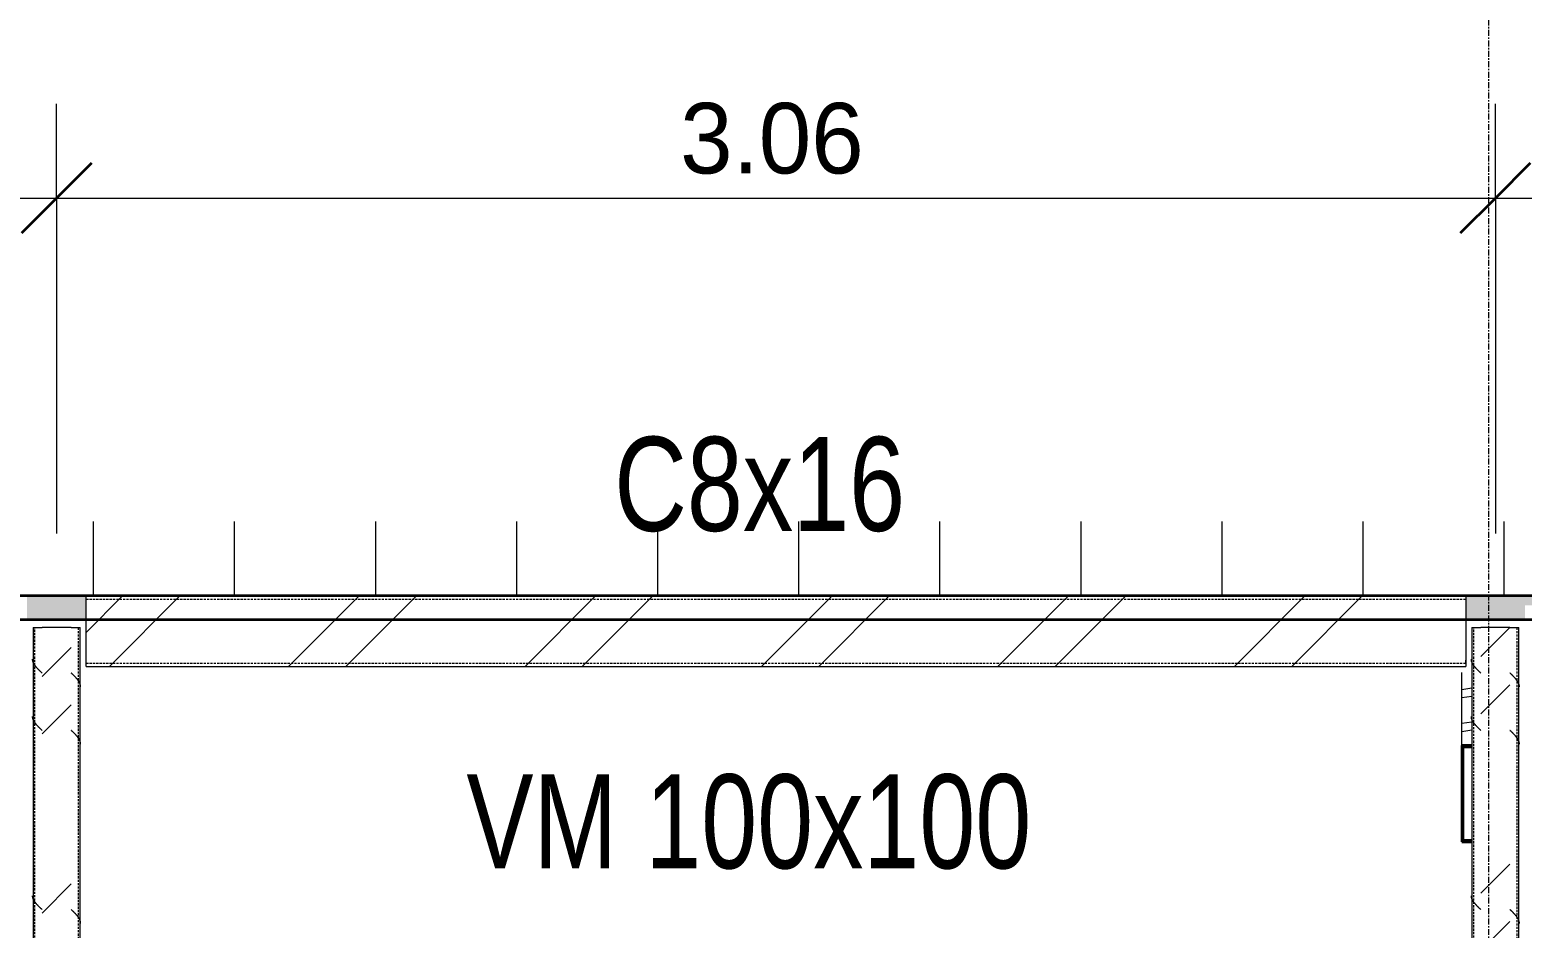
# Model space of a CAD drawing. Header units: centimetres. Extents: x -6111 to 13767, y -285 to 1600.
# Drawn here: x -553.5 to -236.2, y 451.7 to 642.6 of the extents above; entities that cross this region are included whole.
import ezdxf

# ---------------------------------------------------------------- set-up
doc = ezdxf.new("R2010")
doc.units = ezdxf.units.CM
doc.linetypes.add('Grid Line', pattern=[2.2225, 1.27, -0.3175, 0.3175, -0.3175])
doc.linetypes.add('Hidden', pattern=[0.714375, 0.47625, -0.238125])
for name, color, linetype, lineweight in [('A-ANNO-DIMS', 7, 'Continuous', 9), ('A-ANNO-DIMS-100', 7, 'Continuous', 9), ('A-ROOF', 7, 'Continuous', 9), ('A-ROOF-PATT', 7, 'Continuous', 35), ('S-BEAM', 7, 'Continuous', 9), ('S-BEAM-IDEN', 7, 'Continuous', 18), ('S-COLS', 7, 'Continuous', 9), ('S-GRID', 7, 'Continuous', 9)]:
    doc.layers.add(name, color=color, linetype=linetype, lineweight=lineweight)
doc.styles.add('Century Gothic_1', font='GOTHIC.TTF', dxfattribs={"height": 15})
doc.styles.add('Century Gothic_2', font='GOTHIC.TTF', dxfattribs={"width": 0.8, "height": 20})
doc.dimstyles.new('FCA_N_Cotas_E100', dxfattribs={"dimscale": 30.48, "dimtxt": 15.662524, "dimasz": 0.492126, "dimexe": 0.656168, "dimexo": 0.656168, "dimgap": 0.032808, "dimtad": 1, "dimlfac": 0.01, "dimrnd": 0.01, "dimzin": 0, "dimdsep": 46, "dimtxsty": 'Century Gothic_1', "dimblk1": 'OBLIQUE', "dimblk2": 'OBLIQUE', "dimsah": 1, "dimcen": 0.09, "dimdle": 0.656168, "dimadec": 3, "dimazin": 2, "dimtfac": 1, "dimtdec": 4, "dimtix": 1, "dimtmove": 0, "dimatfit": 3, "dimfxl": 1, "dimtvp": 1, "dimtolj": 1, "dimtzin": 0, "dimarcsym": 2})
pattern_1 = [(45, (0, 0), (-25.1447, 25.1447), []), (45, (0, 38.1), (-25.1447, 25.1447), [])]

# ---------------------------------------------------------------- blocks, each defined once
blk = doc.blocks.new('PQ_RVR_ARQ-01_ZZ_ZZ_MO_T_A_rvt-2-Elevación Eje 2')
at = {"layer": 'A-ROOF-PATT', "lineweight": 9, "true_color": 0xf2f2f2}
h = blk.add_hatch(dxfattribs=at)
h.set_pattern_fill('FP_6', style=0, pattern_type=2)
h.set_pattern_definition([(90, (0, 511.18), (-30, 2e-15), [])])
h.paths.add_polyline_path([(-3774.84, 522.33), (-2135.26, 522.33), (-2135.26, 538.11), (-3774.84, 538.11)])
at = {"layer": 'A-ROOF-PATT', "lineweight": 9, "true_color": 0xeaeaea}
blk.add_hatch(color=254, dxfattribs=at).paths.add_polyline_path([(-3458.17, 517.27), (-3458.17, 522.27), (-3164.39, 522.27), (-3164.39, 517.27), (-3151.85, 517.27), (-3151.85, 522.27), (-2859.58, 522.27), (-2859.58, 517.27), (-2847, 517.27), (-2847, 522.27), (-2553.57, 522.27), (-2553.57, 517.27), (-2541.03, 517.27), (-2541.03, 520.27), (-2194.1, 520.27), (-2194.1, 517.27), (-2135.26, 517.27), (-2135.26, 522.33), (-3774.84, 522.33), (-3774.84, 517.27), (-3774.68, 517.27), (-3774.68, 522.27), (-3470.76, 522.27), (-3470.75, 517.27), (-3458.18, 517.27)])
at = {"layer": 'A-ROOF', "color": 254, "lineweight": 35, "true_color": 0xcccccc}
for p, q in [((-2135.26, 522.33), (-3774.84, 522.33)), ((-3774.84, 517.27), (-2135.26, 517.27))]:
    blk.add_line(p, q, dxfattribs=at)
blk = doc.blocks.new('FP_43-Elevación Eje 2')
at = {"layer": 'S-COLS'}
blk.add_line((-2542.3, 46.02), (-2542.3, 515.53), dxfattribs=at)
at = {"layer": 'S-COLS', "color": 9, "true_color": 0xc0c0c0}
for p, q in [((-2544.15, 505.84), (-2544.2, 505.89)), ((-2544.1, 505.8), (-2544.15, 505.84)), ((-2544.05, 505.75), (-2544.1, 505.8)), ((-2544, 505.7), (-2544.05, 505.75)), ((-2543.95, 505.66), (-2544, 505.7)), ((-2543.9, 505.61), (-2543.95, 505.66)), ((-2543.85, 505.56), (-2543.9, 505.61)), ((-2543.81, 505.52), (-2543.85, 505.56)), ((-2543.76, 505.47), (-2543.81, 505.52)), ((-2543.71, 505.42), (-2543.76, 505.47)), ((-2543.66, 505.38), (-2543.71, 505.42)), ((-2543.61, 505.33), (-2543.66, 505.38)), ((-2543.57, 505.28), (-2543.61, 505.33)), ((-2543.52, 505.24), (-2543.57, 505.28)), ((-2543.47, 505.19), (-2543.52, 505.24)), ((-2543.43, 505.14), (-2543.47, 505.19)), ((-2543.38, 505.1), (-2543.43, 505.14)), ((-2543.34, 505.05), (-2543.38, 505.1)), ((-2543.29, 505), (-2543.34, 505.05)), ((-2543.25, 504.96), (-2543.29, 505)), ((-2543.2, 504.91), (-2543.25, 504.96)), ((-2543.16, 504.86), (-2543.2, 504.91)), ((-2543.12, 504.82), (-2543.16, 504.86)), ((-2543.08, 504.77), (-2543.12, 504.82)), ((-2543.04, 504.72), (-2543.08, 504.77)), ((-2543, 504.67), (-2543.04, 504.72)), ((-2542.96, 504.63), (-2543, 504.67)), ((-2542.92, 504.58), (-2542.96, 504.63)), ((-2542.88, 504.53), (-2542.92, 504.58)), ((-2542.84, 504.49), (-2542.88, 504.53)), ((-2542.81, 504.44), (-2542.84, 504.49)), ((-2542.77, 504.39), (-2542.81, 504.44)), ((-2542.74, 504.35), (-2542.77, 504.39)), ((-2542.7, 504.3), (-2542.74, 504.35)), ((-2542.67, 504.25), (-2542.7, 504.3)), ((-2542.64, 504.21), (-2542.67, 504.25)), ((-2542.61, 504.16), (-2542.64, 504.21)), ((-2542.58, 504.11), (-2542.61, 504.16)), ((-2542.55, 504.07), (-2542.58, 504.11)), ((-2542.52, 504.02), (-2542.55, 504.07)), ((-2542.49, 503.97), (-2542.52, 504.02)), ((-2542.47, 503.93), (-2542.49, 503.97)), ((-2542.44, 503.88), (-2542.47, 503.93)), ((-2542.42, 503.83), (-2542.44, 503.88)), ((-2542.39, 503.79), (-2542.42, 503.83)), ((-2542.37, 503.74), (-2542.39, 503.79)), ((-2542.35, 503.69), (-2542.37, 503.74)), ((-2542.33, 503.65), (-2542.35, 503.69)), ((-2542.31, 503.6), (-2542.33, 503.65)), ((-2542.3, 503.55), (-2542.31, 503.6)), ((-2542.28, 503.51), (-2542.3, 503.55)), ((-2542.27, 503.46), (-2542.28, 503.51)), ((-2542.25, 503.41), (-2542.27, 503.46)), ((-2542.24, 503.37), (-2542.25, 503.41)), ((-2542.23, 503.32), (-2542.24, 503.37)), ((-2542.22, 503.27), (-2542.23, 503.32)), ((-2542.21, 503.23), (-2542.22, 503.27)), ((-2542.2, 503.18), (-2542.21, 503.23)), ((-2542.19, 503.13), (-2542.2, 503.18)), ((-2542.19, 503.09), (-2542.19, 503.13)), ((-2542.18, 503.04), (-2542.19, 503.09)), ((-2542.18, 502.99), (-2542.18, 503.04)), ((-2542.18, 502.94), (-2542.18, 502.99)), ((-2544.15, 493.65), (-2544.2, 493.7)), ((-2544.1, 493.61), (-2544.15, 493.65)), ((-2544.05, 493.56), (-2544.1, 493.61)), ((-2544, 493.51), (-2544.05, 493.56)), ((-2543.95, 493.47), (-2544, 493.51)), ((-2543.9, 493.42), (-2543.95, 493.47)), ((-2543.85, 493.37), (-2543.9, 493.42)), ((-2543.81, 493.33), (-2543.85, 493.37)), ((-2543.76, 493.28), (-2543.81, 493.33)), ((-2543.71, 493.23), (-2543.76, 493.28)), ((-2543.66, 493.19), (-2543.71, 493.23)), ((-2543.61, 493.14), (-2543.66, 493.19)), ((-2543.57, 493.09), (-2543.61, 493.14)), ((-2543.52, 493.05), (-2543.57, 493.09)), ((-2543.47, 493), (-2543.52, 493.05)), ((-2543.43, 492.95), (-2543.47, 493)), ((-2543.38, 492.91), (-2543.43, 492.95)), ((-2543.34, 492.86), (-2543.38, 492.91)), ((-2543.29, 492.81), (-2543.34, 492.86)), ((-2543.25, 492.77), (-2543.29, 492.81)), ((-2543.2, 492.72), (-2543.25, 492.77)), ((-2543.16, 492.67), (-2543.2, 492.72)), ((-2543.12, 492.63), (-2543.16, 492.67)), ((-2543.08, 492.58), (-2543.12, 492.63)), ((-2543.04, 492.53), (-2543.08, 492.58)), ((-2543, 492.49), (-2543.04, 492.53)), ((-2542.96, 492.44), (-2543, 492.49)), ((-2542.92, 492.39), (-2542.96, 492.44)), ((-2542.88, 492.35), (-2542.92, 492.39)), ((-2542.84, 492.3), (-2542.88, 492.35)), ((-2542.81, 492.25), (-2542.84, 492.3)), ((-2542.77, 492.2), (-2542.81, 492.25)), ((-2542.74, 492.16), (-2542.77, 492.2)), ((-2542.7, 492.11), (-2542.74, 492.16)), ((-2542.67, 492.06), (-2542.7, 492.11)), ((-2542.64, 492.02), (-2542.67, 492.06)), ((-2542.61, 491.97), (-2542.64, 492.02)), ((-2542.58, 491.92), (-2542.61, 491.97)), ((-2542.55, 491.88), (-2542.58, 491.92)), ((-2542.52, 491.83), (-2542.55, 491.88)), ((-2542.49, 491.78), (-2542.52, 491.83)), ((-2542.47, 491.74), (-2542.49, 491.78)), ((-2542.44, 491.69), (-2542.47, 491.74)), ((-2542.42, 491.64), (-2542.44, 491.69)), ((-2542.39, 491.6), (-2542.42, 491.64)), ((-2542.37, 491.55), (-2542.39, 491.6)), ((-2542.35, 491.5), (-2542.37, 491.55)), ((-2542.33, 491.46), (-2542.35, 491.5)), ((-2542.31, 491.41), (-2542.33, 491.46)), ((-2542.3, 491.36), (-2542.31, 491.41)), ((-2542.28, 491.32), (-2542.3, 491.36)), ((-2542.27, 491.27), (-2542.28, 491.32)), ((-2542.25, 491.22), (-2542.27, 491.27)), ((-2542.24, 491.18), (-2542.25, 491.22)), ((-2542.23, 491.13), (-2542.24, 491.18)), ((-2542.22, 491.08), (-2542.23, 491.13)), ((-2542.21, 491.04), (-2542.22, 491.08)), ((-2542.2, 490.99), (-2542.21, 491.04)), ((-2542.19, 490.94), (-2542.2, 490.99)), ((-2542.19, 490.9), (-2542.19, 490.94)), ((-2542.18, 490.85), (-2542.19, 490.9)), ((-2542.18, 490.8), (-2542.18, 490.85)), ((-2542.18, 490.76), (-2542.18, 490.8)), ((-2544.15, 455.55), (-2544.2, 455.6)), ((-2544.1, 455.51), (-2544.15, 455.55)), ((-2544.05, 455.46), (-2544.1, 455.51)), ((-2544, 455.41), (-2544.05, 455.46)), ((-2543.95, 455.37), (-2544, 455.41)), ((-2543.9, 455.32), (-2543.95, 455.37)), ((-2543.85, 455.27), (-2543.9, 455.32)), ((-2543.81, 455.23), (-2543.85, 455.27)), ((-2543.76, 455.18), (-2543.81, 455.23)), ((-2543.71, 455.13), (-2543.76, 455.18)), ((-2543.66, 455.09), (-2543.71, 455.13)), ((-2543.61, 455.04), (-2543.66, 455.09)), ((-2543.57, 454.99), (-2543.61, 455.04)), ((-2543.52, 454.95), (-2543.57, 454.99)), ((-2543.47, 454.9), (-2543.52, 454.95)), ((-2543.43, 454.85), (-2543.47, 454.9)), ((-2543.38, 454.81), (-2543.43, 454.85)), ((-2543.34, 454.76), (-2543.38, 454.81)), ((-2543.29, 454.71), (-2543.34, 454.76)), ((-2543.25, 454.67), (-2543.29, 454.71)), ((-2543.2, 454.62), (-2543.25, 454.67)), ((-2543.16, 454.57), (-2543.2, 454.62)), ((-2543.12, 454.53), (-2543.16, 454.57)), ((-2543.08, 454.48), (-2543.12, 454.53)), ((-2543.04, 454.43), (-2543.08, 454.48)), ((-2543, 454.39), (-2543.04, 454.43)), ((-2542.96, 454.34), (-2543, 454.39)), ((-2542.92, 454.29), (-2542.96, 454.34)), ((-2542.88, 454.25), (-2542.92, 454.29)), ((-2542.84, 454.2), (-2542.88, 454.25)), ((-2542.81, 454.15), (-2542.84, 454.2)), ((-2542.77, 454.1), (-2542.81, 454.15)), ((-2542.74, 454.06), (-2542.77, 454.1)), ((-2542.7, 454.01), (-2542.74, 454.06)), ((-2542.67, 453.96), (-2542.7, 454.01)), ((-2542.64, 453.92), (-2542.67, 453.96)), ((-2542.61, 453.87), (-2542.64, 453.92)), ((-2542.58, 453.82), (-2542.61, 453.87)), ((-2542.55, 453.78), (-2542.58, 453.82)), ((-2542.52, 453.73), (-2542.55, 453.78)), ((-2542.49, 453.68), (-2542.52, 453.73)), ((-2542.47, 453.64), (-2542.49, 453.68)), ((-2542.44, 453.59), (-2542.47, 453.64)), ((-2542.42, 453.54), (-2542.44, 453.59)), ((-2542.39, 453.5), (-2542.42, 453.54)), ((-2542.37, 453.45), (-2542.39, 453.5)), ((-2542.35, 453.4), (-2542.37, 453.45)), ((-2542.33, 453.36), (-2542.35, 453.4)), ((-2542.31, 453.31), (-2542.33, 453.36)), ((-2542.3, 453.26), (-2542.31, 453.31)), ((-2542.28, 453.22), (-2542.3, 453.26)), ((-2542.27, 453.17), (-2542.28, 453.22)), ((-2542.25, 453.12), (-2542.27, 453.17)), ((-2542.24, 453.08), (-2542.25, 453.12)), ((-2542.23, 453.03), (-2542.24, 453.08)), ((-2542.22, 452.98), (-2542.23, 453.03)), ((-2542.21, 452.94), (-2542.22, 452.98)), ((-2542.2, 452.89), (-2542.21, 452.94)), ((-2542.19, 452.84), (-2542.2, 452.89)), ((-2542.19, 452.8), (-2542.19, 452.84)), ((-2542.18, 452.75), (-2542.19, 452.8)), ((-2542.18, 452.7), (-2542.18, 452.75)), ((-2542.18, 452.66), (-2542.18, 452.7))]:
    blk.add_line(p, q, dxfattribs=at)
blk = doc.blocks.new('FP_44-Elevación Eje 2')
at = {"layer": 'S-COLS'}
blk.add_line((-2552.3, 515.53), (-2552.3, 46.02), dxfattribs=at)
at = {"layer": 'S-COLS', "color": 9, "true_color": 0xc0c0c0}
for p, q in [((-2552.41, 508.79), (-2552.41, 508.84)), ((-2552.41, 508.74), (-2552.41, 508.79)), ((-2552.4, 508.7), (-2552.41, 508.74)), ((-2552.4, 508.65), (-2552.4, 508.7)), ((-2552.39, 508.6), (-2552.4, 508.65)), ((-2552.38, 508.56), (-2552.39, 508.6)), ((-2552.37, 508.51), (-2552.38, 508.56)), ((-2552.36, 508.46), (-2552.37, 508.51)), ((-2552.35, 508.42), (-2552.36, 508.46)), ((-2552.34, 508.37), (-2552.35, 508.42)), ((-2552.32, 508.32), (-2552.34, 508.37)), ((-2552.31, 508.27), (-2552.32, 508.32)), ((-2552.29, 508.23), (-2552.31, 508.27)), ((-2552.28, 508.18), (-2552.29, 508.23)), ((-2552.26, 508.13), (-2552.28, 508.18)), ((-2552.24, 508.09), (-2552.26, 508.13)), ((-2552.22, 508.04), (-2552.24, 508.09)), ((-2552.2, 507.99), (-2552.22, 508.04)), ((-2552.17, 507.95), (-2552.2, 507.99)), ((-2552.15, 507.9), (-2552.17, 507.95)), ((-2552.12, 507.85), (-2552.15, 507.9)), ((-2552.1, 507.81), (-2552.12, 507.85)), ((-2552.07, 507.76), (-2552.1, 507.81)), ((-2552.04, 507.71), (-2552.07, 507.76)), ((-2552.01, 507.67), (-2552.04, 507.71)), ((-2551.98, 507.62), (-2552.01, 507.67)), ((-2551.95, 507.57), (-2551.98, 507.62)), ((-2551.92, 507.53), (-2551.95, 507.57)), ((-2551.89, 507.48), (-2551.92, 507.53)), ((-2551.85, 507.43), (-2551.89, 507.48)), ((-2551.82, 507.39), (-2551.85, 507.43)), ((-2551.78, 507.34), (-2551.82, 507.39)), ((-2551.75, 507.29), (-2551.78, 507.34)), ((-2551.71, 507.25), (-2551.75, 507.29)), ((-2551.67, 507.2), (-2551.71, 507.25)), ((-2551.63, 507.15), (-2551.67, 507.2)), ((-2551.59, 507.11), (-2551.63, 507.15)), ((-2551.55, 507.06), (-2551.59, 507.11)), ((-2551.51, 507.01), (-2551.55, 507.06)), ((-2551.47, 506.97), (-2551.51, 507.01)), ((-2551.43, 506.92), (-2551.47, 506.97)), ((-2551.39, 506.87), (-2551.43, 506.92)), ((-2551.34, 506.83), (-2551.39, 506.87)), ((-2551.3, 506.78), (-2551.34, 506.83)), ((-2551.25, 506.73), (-2551.3, 506.78)), ((-2551.21, 506.69), (-2551.25, 506.73)), ((-2551.16, 506.64), (-2551.21, 506.69)), ((-2551.12, 506.59), (-2551.16, 506.64)), ((-2551.07, 506.55), (-2551.12, 506.59)), ((-2551.02, 506.5), (-2551.07, 506.55)), ((-2550.98, 506.45), (-2551.02, 506.5)), ((-2550.93, 506.4), (-2550.98, 506.45)), ((-2550.88, 506.36), (-2550.93, 506.4)), ((-2550.83, 506.31), (-2550.88, 506.36)), ((-2550.78, 506.26), (-2550.83, 506.31)), ((-2550.74, 506.22), (-2550.78, 506.26)), ((-2550.69, 506.17), (-2550.74, 506.22)), ((-2550.64, 506.12), (-2550.69, 506.17)), ((-2550.59, 506.08), (-2550.64, 506.12)), ((-2550.54, 506.03), (-2550.59, 506.08)), ((-2550.49, 505.98), (-2550.54, 506.03)), ((-2550.44, 505.94), (-2550.49, 505.98)), ((-2550.39, 505.89), (-2550.44, 505.94)), ((-2552.41, 496.6), (-2552.41, 496.65)), ((-2552.41, 496.55), (-2552.41, 496.6)), ((-2552.4, 496.51), (-2552.41, 496.55)), ((-2552.4, 496.46), (-2552.4, 496.51)), ((-2552.39, 496.41), (-2552.4, 496.46)), ((-2552.38, 496.37), (-2552.39, 496.41)), ((-2552.37, 496.32), (-2552.38, 496.37)), ((-2552.36, 496.27), (-2552.37, 496.32)), ((-2552.35, 496.23), (-2552.36, 496.27)), ((-2552.34, 496.18), (-2552.35, 496.23)), ((-2552.32, 496.13), (-2552.34, 496.18)), ((-2552.31, 496.09), (-2552.32, 496.13)), ((-2552.29, 496.04), (-2552.31, 496.09)), ((-2552.28, 495.99), (-2552.29, 496.04)), ((-2552.26, 495.95), (-2552.28, 495.99)), ((-2552.24, 495.9), (-2552.26, 495.95)), ((-2552.22, 495.85), (-2552.24, 495.9)), ((-2552.2, 495.81), (-2552.22, 495.85)), ((-2552.17, 495.76), (-2552.2, 495.81)), ((-2552.15, 495.71), (-2552.17, 495.76)), ((-2552.12, 495.66), (-2552.15, 495.71)), ((-2552.1, 495.62), (-2552.12, 495.66)), ((-2552.07, 495.57), (-2552.1, 495.62)), ((-2552.04, 495.52), (-2552.07, 495.57)), ((-2552.01, 495.48), (-2552.04, 495.52)), ((-2551.98, 495.43), (-2552.01, 495.48)), ((-2551.95, 495.38), (-2551.98, 495.43)), ((-2551.92, 495.34), (-2551.95, 495.38)), ((-2551.89, 495.29), (-2551.92, 495.34)), ((-2551.85, 495.24), (-2551.89, 495.29)), ((-2551.82, 495.2), (-2551.85, 495.24)), ((-2551.78, 495.15), (-2551.82, 495.2)), ((-2551.75, 495.1), (-2551.78, 495.15)), ((-2551.71, 495.06), (-2551.75, 495.1)), ((-2551.67, 495.01), (-2551.71, 495.06)), ((-2551.63, 494.96), (-2551.67, 495.01)), ((-2551.59, 494.92), (-2551.63, 494.96)), ((-2551.55, 494.87), (-2551.59, 494.92)), ((-2551.51, 494.82), (-2551.55, 494.87)), ((-2551.47, 494.78), (-2551.51, 494.82)), ((-2551.43, 494.73), (-2551.47, 494.78)), ((-2551.39, 494.68), (-2551.43, 494.73)), ((-2551.34, 494.64), (-2551.39, 494.68)), ((-2551.3, 494.59), (-2551.34, 494.64)), ((-2551.25, 494.54), (-2551.3, 494.59)), ((-2551.21, 494.5), (-2551.25, 494.54)), ((-2551.16, 494.45), (-2551.21, 494.5)), ((-2551.12, 494.4), (-2551.16, 494.45)), ((-2551.07, 494.36), (-2551.12, 494.4)), ((-2551.02, 494.31), (-2551.07, 494.36)), ((-2550.98, 494.26), (-2551.02, 494.31)), ((-2550.93, 494.22), (-2550.98, 494.26)), ((-2550.88, 494.17), (-2550.93, 494.22)), ((-2550.83, 494.12), (-2550.88, 494.17)), ((-2550.78, 494.08), (-2550.83, 494.12)), ((-2550.74, 494.03), (-2550.78, 494.08)), ((-2550.69, 493.98), (-2550.74, 494.03)), ((-2550.64, 493.93), (-2550.69, 493.98)), ((-2550.59, 493.89), (-2550.64, 493.93)), ((-2550.54, 493.84), (-2550.59, 493.89)), ((-2550.49, 493.79), (-2550.54, 493.84)), ((-2550.44, 493.75), (-2550.49, 493.79)), ((-2550.39, 493.7), (-2550.44, 493.75)), ((-2552.41, 458.5), (-2552.41, 458.55)), ((-2552.41, 458.45), (-2552.41, 458.5)), ((-2552.4, 458.41), (-2552.41, 458.45)), ((-2552.4, 458.36), (-2552.4, 458.41)), ((-2552.39, 458.31), (-2552.4, 458.36)), ((-2552.38, 458.27), (-2552.39, 458.31)), ((-2552.37, 458.22), (-2552.38, 458.27)), ((-2552.36, 458.17), (-2552.37, 458.22)), ((-2552.35, 458.13), (-2552.36, 458.17)), ((-2552.34, 458.08), (-2552.35, 458.13)), ((-2552.32, 458.03), (-2552.34, 458.08)), ((-2552.31, 457.99), (-2552.32, 458.03)), ((-2552.29, 457.94), (-2552.31, 457.99)), ((-2552.28, 457.89), (-2552.29, 457.94)), ((-2552.26, 457.85), (-2552.28, 457.89)), ((-2552.24, 457.8), (-2552.26, 457.85)), ((-2552.22, 457.75), (-2552.24, 457.8)), ((-2552.2, 457.71), (-2552.22, 457.75)), ((-2552.17, 457.66), (-2552.2, 457.71)), ((-2552.15, 457.61), (-2552.17, 457.66)), ((-2552.12, 457.56), (-2552.15, 457.61)), ((-2552.1, 457.52), (-2552.12, 457.56)), ((-2552.07, 457.47), (-2552.1, 457.52)), ((-2552.04, 457.42), (-2552.07, 457.47)), ((-2552.01, 457.38), (-2552.04, 457.42)), ((-2551.98, 457.33), (-2552.01, 457.38)), ((-2551.95, 457.28), (-2551.98, 457.33)), ((-2551.92, 457.24), (-2551.95, 457.28)), ((-2551.89, 457.19), (-2551.92, 457.24)), ((-2551.85, 457.14), (-2551.89, 457.19)), ((-2551.82, 457.1), (-2551.85, 457.14)), ((-2551.78, 457.05), (-2551.82, 457.1)), ((-2551.75, 457), (-2551.78, 457.05)), ((-2551.71, 456.96), (-2551.75, 457)), ((-2551.67, 456.91), (-2551.71, 456.96)), ((-2551.63, 456.86), (-2551.67, 456.91)), ((-2551.59, 456.82), (-2551.63, 456.86)), ((-2551.55, 456.77), (-2551.59, 456.82)), ((-2551.51, 456.72), (-2551.55, 456.77)), ((-2551.47, 456.68), (-2551.51, 456.72)), ((-2551.43, 456.63), (-2551.47, 456.68)), ((-2551.39, 456.58), (-2551.43, 456.63)), ((-2551.34, 456.54), (-2551.39, 456.58)), ((-2551.3, 456.49), (-2551.34, 456.54)), ((-2551.25, 456.44), (-2551.3, 456.49)), ((-2551.21, 456.4), (-2551.25, 456.44)), ((-2551.16, 456.35), (-2551.21, 456.4)), ((-2551.12, 456.3), (-2551.16, 456.35)), ((-2551.07, 456.26), (-2551.12, 456.3)), ((-2551.02, 456.21), (-2551.07, 456.26)), ((-2550.98, 456.16), (-2551.02, 456.21)), ((-2550.93, 456.12), (-2550.98, 456.16)), ((-2550.88, 456.07), (-2550.93, 456.12)), ((-2550.83, 456.02), (-2550.88, 456.07)), ((-2550.78, 455.98), (-2550.83, 456.02)), ((-2550.74, 455.93), (-2550.78, 455.98)), ((-2550.69, 455.88), (-2550.74, 455.93)), ((-2550.64, 455.83), (-2550.69, 455.88)), ((-2550.59, 455.79), (-2550.64, 455.83)), ((-2550.54, 455.74), (-2550.59, 455.79)), ((-2550.49, 455.69), (-2550.54, 455.74)), ((-2550.44, 455.65), (-2550.49, 455.69)), ((-2550.39, 455.6), (-2550.44, 455.65))]:
    blk.add_line(p, q, dxfattribs=at)
blk = doc.blocks.new('HSS Rectangular-Column - 100 x 100 mm-V42-Elevación Eje 2')
at = {"layer": 'S-COLS', "true_color": 0xc0c0c0}
h = blk.add_hatch(dxfattribs=at)
h.set_pattern_fill('FP_2', color=9, style=0, pattern_type=2)
h.set_pattern_definition(pattern_1)
h.paths.add_polyline_path([(-2544.2, 46.02), (-2544.2, 515.53), (-2550.39, 515.53), (-2550.39, 46.02)])
at = {"layer": 'S-COLS'}
for p, q in [((-2552.3, 515.53), (-2550.39, 515.53)), ((-2544.2, 515.53), (-2550.39, 515.53)), ((-2544.2, 515.53), (-2542.3, 515.53))]:
    blk.add_line(p, q, dxfattribs=at)
at = {"layer": 'S-COLS', "linetype": 'Hidden'}
for p, q in [((-2551.9, 46.02), (-2551.9, 515.53)), ((-2542.7, 515.53), (-2542.7, 46.02))]:
    blk.add_line(p, q, dxfattribs=at)
at = {"layer": 'S-COLS'}
for name in ['FP_44-Elevación Eje 2', 'FP_43-Elevación Eje 2']:
    blk.add_blockref(name, (0, 0), dxfattribs=at)
blk = doc.blocks.new('FP_46-Elevación Eje 2')
at = {"layer": 'S-COLS'}
blk.add_line((-2848.27, 46.02), (-2848.27, 515.53), dxfattribs=at)
at = {"layer": 'S-COLS', "color": 9, "true_color": 0xc0c0c0}
for p, q in [((-2850.13, 505.84), (-2850.18, 505.89)), ((-2850.08, 505.8), (-2850.13, 505.84)), ((-2850.03, 505.75), (-2850.08, 505.8)), ((-2849.98, 505.7), (-2850.03, 505.75)), ((-2849.93, 505.66), (-2849.98, 505.7)), ((-2849.88, 505.61), (-2849.93, 505.66)), ((-2849.83, 505.56), (-2849.88, 505.61)), ((-2849.78, 505.52), (-2849.83, 505.56)), ((-2849.73, 505.47), (-2849.78, 505.52)), ((-2849.69, 505.42), (-2849.73, 505.47)), ((-2849.64, 505.38), (-2849.69, 505.42)), ((-2849.59, 505.33), (-2849.64, 505.38)), ((-2849.54, 505.28), (-2849.59, 505.33)), ((-2849.5, 505.24), (-2849.54, 505.28)), ((-2849.45, 505.19), (-2849.5, 505.24)), ((-2849.4, 505.14), (-2849.45, 505.19)), ((-2849.36, 505.1), (-2849.4, 505.14)), ((-2849.31, 505.05), (-2849.36, 505.1)), ((-2849.27, 505), (-2849.31, 505.05)), ((-2849.22, 504.95), (-2849.27, 505)), ((-2849.18, 504.91), (-2849.22, 504.95)), ((-2849.14, 504.86), (-2849.18, 504.91)), ((-2849.1, 504.81), (-2849.14, 504.86)), ((-2849.05, 504.77), (-2849.1, 504.81)), ((-2849.01, 504.72), (-2849.05, 504.77)), ((-2848.97, 504.67), (-2849.01, 504.72)), ((-2848.93, 504.63), (-2848.97, 504.67)), ((-2848.89, 504.58), (-2848.93, 504.63)), ((-2848.86, 504.53), (-2848.89, 504.58)), ((-2848.82, 504.49), (-2848.86, 504.53)), ((-2848.78, 504.44), (-2848.82, 504.49)), ((-2848.75, 504.39), (-2848.78, 504.44)), ((-2848.71, 504.35), (-2848.75, 504.39)), ((-2848.68, 504.3), (-2848.71, 504.35)), ((-2848.65, 504.25), (-2848.68, 504.3)), ((-2848.61, 504.21), (-2848.65, 504.25)), ((-2848.58, 504.16), (-2848.61, 504.21)), ((-2848.55, 504.11), (-2848.58, 504.16)), ((-2848.52, 504.07), (-2848.55, 504.11)), ((-2848.5, 504.02), (-2848.52, 504.07)), ((-2848.47, 503.97), (-2848.5, 504.02)), ((-2848.44, 503.93), (-2848.47, 503.97)), ((-2848.42, 503.88), (-2848.44, 503.93)), ((-2848.39, 503.83), (-2848.42, 503.88)), ((-2848.37, 503.79), (-2848.39, 503.83)), ((-2848.35, 503.74), (-2848.37, 503.79)), ((-2848.33, 503.69), (-2848.35, 503.74)), ((-2848.31, 503.65), (-2848.33, 503.69)), ((-2848.29, 503.6), (-2848.31, 503.65)), ((-2848.27, 503.55), (-2848.29, 503.6)), ((-2848.26, 503.51), (-2848.27, 503.55)), ((-2848.24, 503.46), (-2848.26, 503.51)), ((-2848.23, 503.41), (-2848.24, 503.46)), ((-2848.22, 503.37), (-2848.23, 503.41)), ((-2848.2, 503.32), (-2848.22, 503.37)), ((-2848.19, 503.27), (-2848.2, 503.32)), ((-2848.19, 503.22), (-2848.19, 503.27)), ((-2848.18, 503.18), (-2848.19, 503.22)), ((-2848.17, 503.13), (-2848.18, 503.18)), ((-2848.17, 503.08), (-2848.17, 503.13)), ((-2848.16, 503.04), (-2848.17, 503.08)), ((-2848.16, 502.99), (-2848.16, 503.04)), ((-2848.16, 502.94), (-2848.16, 502.99)), ((-2850.13, 493.65), (-2850.18, 493.7)), ((-2850.08, 493.61), (-2850.13, 493.65)), ((-2850.03, 493.56), (-2850.08, 493.61)), ((-2849.98, 493.51), (-2850.03, 493.56)), ((-2849.93, 493.47), (-2849.98, 493.51)), ((-2849.88, 493.42), (-2849.93, 493.47)), ((-2849.83, 493.37), (-2849.88, 493.42)), ((-2849.78, 493.33), (-2849.83, 493.37)), ((-2849.73, 493.28), (-2849.78, 493.33)), ((-2849.69, 493.23), (-2849.73, 493.28)), ((-2849.64, 493.19), (-2849.69, 493.23)), ((-2849.59, 493.14), (-2849.64, 493.19)), ((-2849.54, 493.09), (-2849.59, 493.14)), ((-2849.5, 493.05), (-2849.54, 493.09)), ((-2849.45, 493), (-2849.5, 493.05)), ((-2849.4, 492.95), (-2849.45, 493)), ((-2849.36, 492.91), (-2849.4, 492.95)), ((-2849.31, 492.86), (-2849.36, 492.91)), ((-2849.27, 492.81), (-2849.31, 492.86)), ((-2849.22, 492.77), (-2849.27, 492.81)), ((-2849.18, 492.72), (-2849.22, 492.77)), ((-2849.14, 492.67), (-2849.18, 492.72)), ((-2849.1, 492.63), (-2849.14, 492.67)), ((-2849.05, 492.58), (-2849.1, 492.63)), ((-2849.01, 492.53), (-2849.05, 492.58)), ((-2848.97, 492.48), (-2849.01, 492.53)), ((-2848.93, 492.44), (-2848.97, 492.48)), ((-2848.89, 492.39), (-2848.93, 492.44)), ((-2848.86, 492.34), (-2848.89, 492.39)), ((-2848.82, 492.3), (-2848.86, 492.34)), ((-2848.78, 492.25), (-2848.82, 492.3)), ((-2848.75, 492.2), (-2848.78, 492.25)), ((-2848.71, 492.16), (-2848.75, 492.2)), ((-2848.68, 492.11), (-2848.71, 492.16)), ((-2848.65, 492.06), (-2848.68, 492.11)), ((-2848.61, 492.02), (-2848.65, 492.06)), ((-2848.58, 491.97), (-2848.61, 492.02)), ((-2848.55, 491.92), (-2848.58, 491.97)), ((-2848.52, 491.88), (-2848.55, 491.92)), ((-2848.5, 491.83), (-2848.52, 491.88)), ((-2848.47, 491.78), (-2848.5, 491.83)), ((-2848.44, 491.74), (-2848.47, 491.78)), ((-2848.42, 491.69), (-2848.44, 491.74)), ((-2848.39, 491.64), (-2848.42, 491.69)), ((-2848.37, 491.6), (-2848.39, 491.64)), ((-2848.35, 491.55), (-2848.37, 491.6)), ((-2848.33, 491.5), (-2848.35, 491.55)), ((-2848.31, 491.46), (-2848.33, 491.5)), ((-2848.29, 491.41), (-2848.31, 491.46)), ((-2848.27, 491.36), (-2848.29, 491.41)), ((-2848.26, 491.32), (-2848.27, 491.36)), ((-2848.24, 491.27), (-2848.26, 491.32)), ((-2848.23, 491.22), (-2848.24, 491.27)), ((-2848.22, 491.18), (-2848.23, 491.22)), ((-2848.2, 491.13), (-2848.22, 491.18)), ((-2848.19, 491.08), (-2848.2, 491.13)), ((-2848.19, 491.04), (-2848.19, 491.08)), ((-2848.18, 490.99), (-2848.19, 491.04)), ((-2848.17, 490.94), (-2848.18, 490.99)), ((-2848.17, 490.9), (-2848.17, 490.94)), ((-2848.16, 490.85), (-2848.17, 490.9)), ((-2848.16, 490.8), (-2848.16, 490.85)), ((-2848.16, 490.76), (-2848.16, 490.8)), ((-2850.13, 455.55), (-2850.18, 455.6)), ((-2850.08, 455.51), (-2850.13, 455.55)), ((-2850.03, 455.46), (-2850.08, 455.51)), ((-2849.98, 455.41), (-2850.03, 455.46)), ((-2849.93, 455.37), (-2849.98, 455.41)), ((-2849.88, 455.32), (-2849.93, 455.37)), ((-2849.83, 455.27), (-2849.88, 455.32)), ((-2849.78, 455.23), (-2849.83, 455.27)), ((-2849.73, 455.18), (-2849.78, 455.23)), ((-2849.69, 455.13), (-2849.73, 455.18)), ((-2849.64, 455.09), (-2849.69, 455.13)), ((-2849.59, 455.04), (-2849.64, 455.09)), ((-2849.54, 454.99), (-2849.59, 455.04)), ((-2849.5, 454.95), (-2849.54, 454.99)), ((-2849.45, 454.9), (-2849.5, 454.95)), ((-2849.4, 454.85), (-2849.45, 454.9)), ((-2849.36, 454.81), (-2849.4, 454.85)), ((-2849.31, 454.76), (-2849.36, 454.81)), ((-2849.27, 454.71), (-2849.31, 454.76)), ((-2849.22, 454.67), (-2849.27, 454.71)), ((-2849.18, 454.62), (-2849.22, 454.67)), ((-2849.14, 454.57), (-2849.18, 454.62)), ((-2849.1, 454.53), (-2849.14, 454.57)), ((-2849.05, 454.48), (-2849.1, 454.53)), ((-2849.01, 454.43), (-2849.05, 454.48)), ((-2848.97, 454.38), (-2849.01, 454.43)), ((-2848.93, 454.34), (-2848.97, 454.38)), ((-2848.89, 454.29), (-2848.93, 454.34)), ((-2848.86, 454.24), (-2848.89, 454.29)), ((-2848.82, 454.2), (-2848.86, 454.24)), ((-2848.78, 454.15), (-2848.82, 454.2)), ((-2848.75, 454.1), (-2848.78, 454.15)), ((-2848.71, 454.06), (-2848.75, 454.1)), ((-2848.68, 454.01), (-2848.71, 454.06)), ((-2848.65, 453.96), (-2848.68, 454.01)), ((-2848.61, 453.92), (-2848.65, 453.96)), ((-2848.58, 453.87), (-2848.61, 453.92)), ((-2848.55, 453.82), (-2848.58, 453.87)), ((-2848.52, 453.78), (-2848.55, 453.82)), ((-2848.5, 453.73), (-2848.52, 453.78)), ((-2848.47, 453.68), (-2848.5, 453.73)), ((-2848.44, 453.64), (-2848.47, 453.68)), ((-2848.42, 453.59), (-2848.44, 453.64)), ((-2848.39, 453.54), (-2848.42, 453.59)), ((-2848.37, 453.5), (-2848.39, 453.54)), ((-2848.35, 453.45), (-2848.37, 453.5)), ((-2848.33, 453.4), (-2848.35, 453.45)), ((-2848.31, 453.36), (-2848.33, 453.4)), ((-2848.29, 453.31), (-2848.31, 453.36)), ((-2848.27, 453.26), (-2848.29, 453.31)), ((-2848.26, 453.22), (-2848.27, 453.26)), ((-2848.24, 453.17), (-2848.26, 453.22)), ((-2848.23, 453.12), (-2848.24, 453.17)), ((-2848.22, 453.08), (-2848.23, 453.12)), ((-2848.2, 453.03), (-2848.22, 453.08)), ((-2848.19, 452.98), (-2848.2, 453.03)), ((-2848.19, 452.94), (-2848.19, 452.98)), ((-2848.18, 452.89), (-2848.19, 452.94)), ((-2848.17, 452.84), (-2848.18, 452.89)), ((-2848.17, 452.8), (-2848.17, 452.84)), ((-2848.16, 452.75), (-2848.17, 452.8)), ((-2848.16, 452.7), (-2848.16, 452.75)), ((-2848.16, 452.66), (-2848.16, 452.7))]:
    blk.add_line(p, q, dxfattribs=at)
blk = doc.blocks.new('FP_47-Elevación Eje 2')
at = {"layer": 'S-COLS'}
blk.add_line((-2858.27, 515.53), (-2858.27, 46.02), dxfattribs=at)
at = {"layer": 'S-COLS', "color": 9, "true_color": 0xc0c0c0}
for p, q in [((-2858.39, 508.79), (-2858.39, 508.84)), ((-2858.38, 508.74), (-2858.39, 508.79)), ((-2858.38, 508.7), (-2858.38, 508.74)), ((-2858.37, 508.65), (-2858.38, 508.7)), ((-2858.37, 508.6), (-2858.37, 508.65)), ((-2858.36, 508.56), (-2858.37, 508.6)), ((-2858.35, 508.51), (-2858.36, 508.56)), ((-2858.34, 508.46), (-2858.35, 508.51)), ((-2858.33, 508.41), (-2858.34, 508.46)), ((-2858.32, 508.37), (-2858.33, 508.41)), ((-2858.3, 508.32), (-2858.32, 508.37)), ((-2858.29, 508.27), (-2858.3, 508.32)), ((-2858.27, 508.23), (-2858.29, 508.27)), ((-2858.25, 508.18), (-2858.27, 508.23)), ((-2858.23, 508.13), (-2858.25, 508.18)), ((-2858.22, 508.09), (-2858.23, 508.13)), ((-2858.19, 508.04), (-2858.22, 508.09)), ((-2858.17, 507.99), (-2858.19, 508.04)), ((-2858.15, 507.95), (-2858.17, 507.99)), ((-2858.13, 507.9), (-2858.15, 507.95)), ((-2858.1, 507.85), (-2858.13, 507.9)), ((-2858.07, 507.81), (-2858.1, 507.85)), ((-2858.05, 507.76), (-2858.07, 507.81)), ((-2858.02, 507.71), (-2858.05, 507.76)), ((-2857.99, 507.67), (-2858.02, 507.71)), ((-2857.96, 507.62), (-2857.99, 507.67)), ((-2857.93, 507.57), (-2857.96, 507.62)), ((-2857.9, 507.53), (-2857.93, 507.57)), ((-2857.86, 507.48), (-2857.9, 507.53)), ((-2857.83, 507.43), (-2857.86, 507.48)), ((-2857.8, 507.39), (-2857.83, 507.43)), ((-2857.76, 507.34), (-2857.8, 507.39)), ((-2857.72, 507.29), (-2857.76, 507.34)), ((-2857.69, 507.25), (-2857.72, 507.29)), ((-2857.65, 507.2), (-2857.69, 507.25)), ((-2857.61, 507.15), (-2857.65, 507.2)), ((-2857.57, 507.11), (-2857.61, 507.15)), ((-2857.53, 507.06), (-2857.57, 507.11)), ((-2857.49, 507.01), (-2857.53, 507.06)), ((-2857.45, 506.97), (-2857.49, 507.01)), ((-2857.41, 506.92), (-2857.45, 506.97)), ((-2857.36, 506.87), (-2857.41, 506.92)), ((-2857.32, 506.83), (-2857.36, 506.87)), ((-2857.28, 506.78), (-2857.32, 506.83)), ((-2857.23, 506.73), (-2857.28, 506.78)), ((-2857.19, 506.68), (-2857.23, 506.73)), ((-2857.14, 506.64), (-2857.19, 506.68)), ((-2857.09, 506.59), (-2857.14, 506.64)), ((-2857.05, 506.54), (-2857.09, 506.59)), ((-2857, 506.5), (-2857.05, 506.54)), ((-2856.95, 506.45), (-2857, 506.5)), ((-2856.91, 506.4), (-2856.95, 506.45)), ((-2856.86, 506.36), (-2856.91, 506.4)), ((-2856.81, 506.31), (-2856.86, 506.36)), ((-2856.76, 506.26), (-2856.81, 506.31)), ((-2856.71, 506.22), (-2856.76, 506.26)), ((-2856.66, 506.17), (-2856.71, 506.22)), ((-2856.61, 506.12), (-2856.66, 506.17)), ((-2856.57, 506.08), (-2856.61, 506.12)), ((-2856.52, 506.03), (-2856.57, 506.08)), ((-2856.47, 505.98), (-2856.52, 506.03)), ((-2856.42, 505.94), (-2856.47, 505.98)), ((-2856.37, 505.89), (-2856.42, 505.94)), ((-2858.39, 496.6), (-2858.39, 496.65)), ((-2858.38, 496.55), (-2858.39, 496.6)), ((-2858.38, 496.51), (-2858.38, 496.55)), ((-2858.37, 496.46), (-2858.38, 496.51)), ((-2858.37, 496.41), (-2858.37, 496.46)), ((-2858.36, 496.37), (-2858.37, 496.41)), ((-2858.35, 496.32), (-2858.36, 496.37)), ((-2858.34, 496.27), (-2858.35, 496.32)), ((-2858.33, 496.23), (-2858.34, 496.27)), ((-2858.32, 496.18), (-2858.33, 496.23)), ((-2858.3, 496.13), (-2858.32, 496.18)), ((-2858.29, 496.09), (-2858.3, 496.13)), ((-2858.27, 496.04), (-2858.29, 496.09)), ((-2858.25, 495.99), (-2858.27, 496.04)), ((-2858.23, 495.94), (-2858.25, 495.99)), ((-2858.22, 495.9), (-2858.23, 495.94)), ((-2858.19, 495.85), (-2858.22, 495.9)), ((-2858.17, 495.8), (-2858.19, 495.85)), ((-2858.15, 495.76), (-2858.17, 495.8)), ((-2858.13, 495.71), (-2858.15, 495.76)), ((-2858.1, 495.66), (-2858.13, 495.71)), ((-2858.07, 495.62), (-2858.1, 495.66)), ((-2858.05, 495.57), (-2858.07, 495.62)), ((-2858.02, 495.52), (-2858.05, 495.57)), ((-2857.99, 495.48), (-2858.02, 495.52)), ((-2857.96, 495.43), (-2857.99, 495.48)), ((-2857.93, 495.38), (-2857.96, 495.43)), ((-2857.9, 495.34), (-2857.93, 495.38)), ((-2857.86, 495.29), (-2857.9, 495.34)), ((-2857.83, 495.24), (-2857.86, 495.29)), ((-2857.8, 495.2), (-2857.83, 495.24)), ((-2857.76, 495.15), (-2857.8, 495.2)), ((-2857.72, 495.1), (-2857.76, 495.15)), ((-2857.69, 495.06), (-2857.72, 495.1)), ((-2857.65, 495.01), (-2857.69, 495.06)), ((-2857.61, 494.96), (-2857.65, 495.01)), ((-2857.57, 494.92), (-2857.61, 494.96)), ((-2857.53, 494.87), (-2857.57, 494.92)), ((-2857.49, 494.82), (-2857.53, 494.87)), ((-2857.45, 494.78), (-2857.49, 494.82)), ((-2857.41, 494.73), (-2857.45, 494.78)), ((-2857.36, 494.68), (-2857.41, 494.73)), ((-2857.32, 494.64), (-2857.36, 494.68)), ((-2857.28, 494.59), (-2857.32, 494.64)), ((-2857.23, 494.54), (-2857.28, 494.59)), ((-2857.19, 494.5), (-2857.23, 494.54)), ((-2857.14, 494.45), (-2857.19, 494.5)), ((-2857.09, 494.4), (-2857.14, 494.45)), ((-2857.05, 494.36), (-2857.09, 494.4)), ((-2857, 494.31), (-2857.05, 494.36)), ((-2856.95, 494.26), (-2857, 494.31)), ((-2856.91, 494.21), (-2856.95, 494.26)), ((-2856.86, 494.17), (-2856.91, 494.21)), ((-2856.81, 494.12), (-2856.86, 494.17)), ((-2856.76, 494.07), (-2856.81, 494.12)), ((-2856.71, 494.03), (-2856.76, 494.07)), ((-2856.66, 493.98), (-2856.71, 494.03)), ((-2856.61, 493.93), (-2856.66, 493.98)), ((-2856.57, 493.89), (-2856.61, 493.93)), ((-2856.52, 493.84), (-2856.57, 493.89)), ((-2856.47, 493.79), (-2856.52, 493.84)), ((-2856.42, 493.75), (-2856.47, 493.79)), ((-2856.37, 493.7), (-2856.42, 493.75)), ((-2858.39, 458.5), (-2858.39, 458.55)), ((-2858.38, 458.45), (-2858.39, 458.5)), ((-2858.38, 458.41), (-2858.38, 458.45)), ((-2858.37, 458.36), (-2858.38, 458.41)), ((-2858.37, 458.31), (-2858.37, 458.36)), ((-2858.36, 458.27), (-2858.37, 458.31)), ((-2858.35, 458.22), (-2858.36, 458.27)), ((-2858.34, 458.17), (-2858.35, 458.22)), ((-2858.33, 458.13), (-2858.34, 458.17)), ((-2858.32, 458.08), (-2858.33, 458.13)), ((-2858.3, 458.03), (-2858.32, 458.08)), ((-2858.29, 457.99), (-2858.3, 458.03)), ((-2858.27, 457.94), (-2858.29, 457.99)), ((-2858.25, 457.89), (-2858.27, 457.94)), ((-2858.23, 457.84), (-2858.25, 457.89)), ((-2858.22, 457.8), (-2858.23, 457.84)), ((-2858.19, 457.75), (-2858.22, 457.8)), ((-2858.17, 457.7), (-2858.19, 457.75)), ((-2858.15, 457.66), (-2858.17, 457.7)), ((-2858.13, 457.61), (-2858.15, 457.66)), ((-2858.1, 457.56), (-2858.13, 457.61)), ((-2858.07, 457.52), (-2858.1, 457.56)), ((-2858.05, 457.47), (-2858.07, 457.52)), ((-2858.02, 457.42), (-2858.05, 457.47)), ((-2857.99, 457.38), (-2858.02, 457.42)), ((-2857.96, 457.33), (-2857.99, 457.38)), ((-2857.93, 457.28), (-2857.96, 457.33)), ((-2857.9, 457.24), (-2857.93, 457.28)), ((-2857.86, 457.19), (-2857.9, 457.24)), ((-2857.83, 457.14), (-2857.86, 457.19)), ((-2857.8, 457.1), (-2857.83, 457.14)), ((-2857.76, 457.05), (-2857.8, 457.1)), ((-2857.72, 457), (-2857.76, 457.05)), ((-2857.69, 456.96), (-2857.72, 457)), ((-2857.65, 456.91), (-2857.69, 456.96)), ((-2857.61, 456.86), (-2857.65, 456.91)), ((-2857.57, 456.82), (-2857.61, 456.86)), ((-2857.53, 456.77), (-2857.57, 456.82)), ((-2857.49, 456.72), (-2857.53, 456.77)), ((-2857.45, 456.68), (-2857.49, 456.72)), ((-2857.41, 456.63), (-2857.45, 456.68)), ((-2857.36, 456.58), (-2857.41, 456.63)), ((-2857.32, 456.54), (-2857.36, 456.58)), ((-2857.28, 456.49), (-2857.32, 456.54)), ((-2857.23, 456.44), (-2857.28, 456.49)), ((-2857.19, 456.4), (-2857.23, 456.44)), ((-2857.14, 456.35), (-2857.19, 456.4)), ((-2857.09, 456.3), (-2857.14, 456.35)), ((-2857.05, 456.26), (-2857.09, 456.3)), ((-2857, 456.21), (-2857.05, 456.26)), ((-2856.95, 456.16), (-2857, 456.21)), ((-2856.91, 456.11), (-2856.95, 456.16)), ((-2856.86, 456.07), (-2856.91, 456.11)), ((-2856.81, 456.02), (-2856.86, 456.07)), ((-2856.76, 455.97), (-2856.81, 456.02)), ((-2856.71, 455.93), (-2856.76, 455.97)), ((-2856.66, 455.88), (-2856.71, 455.93)), ((-2856.61, 455.83), (-2856.66, 455.88)), ((-2856.57, 455.79), (-2856.61, 455.83)), ((-2856.52, 455.74), (-2856.57, 455.79)), ((-2856.47, 455.69), (-2856.52, 455.74)), ((-2856.42, 455.65), (-2856.47, 455.69)), ((-2856.37, 455.6), (-2856.42, 455.65))]:
    blk.add_line(p, q, dxfattribs=at)
blk = doc.blocks.new('HSS Rectangular-Column - 100 x 100 mm-V45-Elevación Eje 2')
at = {"layer": 'S-COLS', "true_color": 0xc0c0c0}
h = blk.add_hatch(dxfattribs=at)
h.set_pattern_fill('FP_2', color=9, style=0, pattern_type=2)
h.set_pattern_definition(pattern_1)
h.paths.add_polyline_path([(-2850.18, 46.02), (-2850.18, 515.53), (-2856.37, 515.53), (-2856.37, 46.02)])
at = {"layer": 'S-COLS'}
for p, q in [((-2858.27, 515.53), (-2856.37, 515.53)), ((-2850.18, 515.53), (-2856.37, 515.53)), ((-2850.18, 515.53), (-2848.27, 515.53))]:
    blk.add_line(p, q, dxfattribs=at)
at = {"layer": 'S-COLS', "linetype": 'Hidden'}
for p, q in [((-2857.87, 46.02), (-2857.87, 515.53)), ((-2848.67, 515.53), (-2848.67, 46.02))]:
    blk.add_line(p, q, dxfattribs=at)
at = {"layer": 'S-COLS'}
for name in ['FP_47-Elevación Eje 2', 'FP_46-Elevación Eje 2']:
    blk.add_blockref(name, (0, 0), dxfattribs=at)
blk = doc.blocks.new('C Shapes - C8x16-1473019-Elevación Eje 2')
at = {"layer": 'S-BEAM', "true_color": 0xc0c0c0}
h = blk.add_hatch(dxfattribs=at)
h.set_pattern_fill('FP_20', color=9, style=0, pattern_type=2)
h.set_pattern_definition([(45, (0.0004, 0), (-25.1447, 25.1447), []), (45, (0.0004, 38.1), (-25.1447, 25.1447), [])])
h.paths.add_polyline_path([(-2556.04, 507.27), (-2553.57, 507.27), (-2553.57, 522.27), (-2847, 522.27), (-2847, 507.27), (-2671.44, 507.27)])
at = {"layer": 'S-BEAM'}
for p, q in [((-2847, 507.27), (-2847, 522.27)), ((-2553.57, 522.27), (-2847, 522.27)), ((-2553.57, 522.27), (-2553.57, 507.27)), ((-2553.57, 508.07), (-2553.57, 508.59)), ((-2847, 507.27), (-2553.57, 507.27))]:
    blk.add_line(p, q, dxfattribs=at)
at = {"layer": 'S-BEAM', "linetype": 'Hidden'}
for p, q in [((-2847, 521.56), (-2553.57, 521.56)), ((-2847, 507.98), (-2553.57, 507.98))]:
    blk.add_line(p, q, dxfattribs=at)
blk = doc.blocks.new('RVR_CERCHA_C01 - RVR_CERCHA_C01-V69-Elevación Eje 2')
at = {"layer": 'S-BEAM', "true_color": 0xc0c0c0}
h = blk.add_hatch(dxfattribs=at)
h.set_pattern_fill('FP_22', color=9, style=0, pattern_type=2)
h.set_pattern_definition([(8.152, (0, 480.444), (-25.144823, 3.601867), []), (8.152, (0, 485.901), (-25.144823, 3.601867), [])])
h.paths.add_polyline_path([(-2552.3, 490.51), (-2552.3, 505.97), (-2554.46, 505.97), (-2554.46, 490.51)])
h = blk.add_hatch(dxfattribs=at)
h.set_pattern_fill('FP_2', color=9, style=0, pattern_type=2)
h.set_pattern_definition(pattern_1)
h.paths.add_polyline_path([(-2554.46, 470.01), (-2552.3, 470.01), (-2552.3, 470.31), (-2554.16, 470.42), (-2554.16, 475.01), (-2554.46, 475.01), (-2554.46, 470.42)])
h.paths.add_polyline_path([(-2554.46, 485.46), (-2554.16, 485.46), (-2554.16, 490.2), (-2552.3, 490.26), (-2552.3, 490.51), (-2554.46, 490.51)])
h = blk.add_hatch(dxfattribs=at)
h.set_pattern_fill('FP_2', color=9, style=0, pattern_type=2)
h.set_pattern_definition(pattern_1)
h.paths.add_polyline_path([(-2554.46, 470.01), (-2554.16, 470.01), (-2554.16, 489.68), (-2554.46, 489.68), (-2554.46, 470.42)])
at = {"layer": 'S-BEAM'}
blk.add_line((-2554.46, 490.51), (-2554.46, 505.97), dxfattribs=at)
at = {"layer": 'S-BEAM', "lineweight": 35}
for p, q in [((-2554.46, 490.51), (-2554.46, 485.46)), ((-2552.29, 490.51), (-2554.46, 490.51)), ((-2554.16, 489.68), (-2554.46, 489.68)), ((-2554.46, 489.68), (-2554.46, 470.01)), ((-2554.16, 485.46), (-2554.16, 490.2)), ((-2554.16, 490.2), (-2552.29, 490.2)), ((-2554.16, 470.01), (-2554.16, 489.68)), ((-2554.46, 485.46), (-2554.16, 485.46)), ((-2554.16, 475.01), (-2554.46, 475.01)), ((-2554.46, 475.01), (-2554.46, 470.01)), ((-2554.16, 470.31), (-2554.16, 475.01)), ((-2554.46, 470.01), (-2552.29, 470.01)), ((-2554.46, 470.01), (-2554.16, 470.01)), ((-2552.29, 470.31), (-2554.16, 470.31))]:
    blk.add_line(p, q, dxfattribs=at)
blk = doc.blocks.new('DIMBLOCK11-Elevación Eje 2')
at = {"layer": 'A-ANNO-DIMS-100'}
for p, q in [((-243.23, 1155.23), (-243.23, 1175.23)), ((117.61, 1155.23), (117.61, 1175.23)), ((-243.23, 1155.23), (137.61, 1155.23)), ((-243.23, 1155.23), (-243.23, 1145.83)), ((117.61, 1155.23), (117.61, 535.53))]:
    blk.add_line(p, q, dxfattribs=at)
at = {"layer": 'A-ANNO-DIMS-100', "lineweight": 35}
for p, q in [((-243.23, 1155.23), (-235.73, 1162.73)), ((117.61, 1155.23), (125.11, 1162.73)), ((-243.23, 1155.23), (-250.73, 1147.73)), ((117.61, 1155.23), (110.11, 1147.73))]:
    blk.add_line(p, q, dxfattribs=at)
at = {"layer": 'A-ANNO-DIMS-100', "color": 0, "insert": (-83.2, 1175.45), "char_height": 15, "width": 48.9267, "attachment_point": 1, "line_spacing_factor": 0.984502, "style": 'Century Gothic_1'}
blk.add_mtext('3.61', dxfattribs=at)
blk = doc.blocks.new('_Oblique')
at = {"color": 0, "linetype": 'ByBlock', "lineweight": -2}
blk.add_line((-0.5, -0.5), (0.5, 0.5), dxfattribs=at)
blk = doc.blocks.new('DIMBLOCK24-Elevación Eje 2')
at = {"layer": 'A-ANNO-DIMS-100'}
for p, q in [((-853.23, 606.86), (-853.23, 626.86)), ((-547.84, 606.86), (-547.84, 626.86)), ((-853.23, 606.86), (-547.84, 606.86)), ((-853.23, 606.86), (-853.23, 597.47)), ((-547.84, 606.86), (-547.84, 535.53))]:
    blk.add_line(p, q, dxfattribs=at)
at = {"layer": 'A-ANNO-DIMS-100', "lineweight": 35}
for p, q in [((-853.23, 606.86), (-845.73, 614.36)), ((-547.84, 606.86), (-540.34, 614.36)), ((-853.23, 606.86), (-860.73, 599.36)), ((-547.84, 606.86), (-555.34, 599.36))]:
    blk.add_line(p, q, dxfattribs=at)
at = {"layer": 'A-ANNO-DIMS-100', "color": 0, "insert": (-720.92, 627.09), "char_height": 15, "width": 48.9267, "attachment_point": 1, "line_spacing_factor": 0.984502, "style": 'Century Gothic_1'}
blk.add_mtext('3.05', dxfattribs=at)
blk = doc.blocks.new('DIMBLOCK25-Elevación Eje 2')
at = {"layer": 'A-ANNO-DIMS-100'}
for p, q in [((-547.84, 606.86), (-547.84, 626.86)), ((-241.86, 606.86), (-241.86, 626.86)), ((-547.84, 606.86), (-241.86, 606.86)), ((-547.84, 606.86), (-547.84, 535.53)), ((-241.86, 606.86), (-241.86, 535.53))]:
    blk.add_line(p, q, dxfattribs=at)
at = {"layer": 'A-ANNO-DIMS-100', "lineweight": 35}
for p, q in [((-547.84, 606.86), (-540.34, 614.36)), ((-241.86, 606.86), (-234.36, 614.36)), ((-547.84, 606.86), (-555.34, 599.36)), ((-241.86, 606.86), (-249.36, 599.36))]:
    blk.add_line(p, q, dxfattribs=at)
at = {"layer": 'A-ANNO-DIMS-100', "color": 0, "insert": (-415.24, 627.09), "char_height": 15, "width": 48.9267, "attachment_point": 1, "line_spacing_factor": 0.984502, "style": 'Century Gothic_1'}
blk.add_mtext('3.06', dxfattribs=at)
blk = doc.blocks.new('DIMBLOCK26-Elevación Eje 2')
at = {"layer": 'A-ANNO-DIMS-100'}
for p, q in [((-241.86, 606.86), (-241.86, 626.86)), ((117.61, 606.86), (117.61, 626.86)), ((-241.86, 606.86), (137.61, 606.86)), ((-241.86, 606.86), (-241.86, 535.53)), ((117.61, 606.86), (117.61, 535.53))]:
    blk.add_line(p, q, dxfattribs=at)
at = {"layer": 'A-ANNO-DIMS-100', "lineweight": 35}
for p, q in [((-241.86, 606.86), (-234.36, 614.36)), ((117.61, 606.86), (125.11, 614.36)), ((-241.86, 606.86), (-249.36, 599.36)), ((117.61, 606.86), (110.11, 599.36))]:
    blk.add_line(p, q, dxfattribs=at)
at = {"layer": 'A-ANNO-DIMS-100', "color": 0, "insert": (-82.51, 627.09), "char_height": 15, "width": 48.9267, "attachment_point": 1, "line_spacing_factor": 0.984502, "style": 'Century Gothic_1'}
blk.add_mtext('3.59', dxfattribs=at)

msp = doc.modelspace()

# ---------------------------------------------------------------- linework, layer by layer
at = {"layer": 'S-GRID', "color": 253, "linetype": 'Grid Line', "true_color": 0xaaaaaa}
msp.add_line((-243.229, -138.768), (-243.229, 1331.674), dxfattribs=at)

# ---------------------------------------------------------------- block references
at = {"lineweight": 5}
msp.add_blockref('PQ_RVR_ARQ-01_ZZ_ZZ_MO_T_A_rvt-2-Elevación Eje 2', (2305.433, 0), dxfattribs=at)
at = {"layer": 'S-BEAM'}
for name in ['C Shapes - C8x16-1473019-Elevación Eje 2', 'RVR_CERCHA_C01 - RVR_CERCHA_C01-V69-Elevación Eje 2']:
    msp.add_blockref(name, (2305.433, 0), dxfattribs=at)
at = {"layer": 'S-COLS'}
for name in ['HSS Rectangular-Column - 100 x 100 mm-V45-Elevación Eje 2', 'HSS Rectangular-Column - 100 x 100 mm-V42-Elevación Eje 2']:
    msp.add_blockref(name, (2305.433, 0), dxfattribs=at)

# ---------------------------------------------------------------- texts
at = {"layer": 'S-BEAM-IDEN', "lineweight": 9, "char_height": 20, "attachment_point": 1, "style": 'Century Gothic_2'}
for s, insert, width in [('C8x16', (-429.249, 556.097), 82.0928), ('VM 100x100', (-460.69, 484.357), 158.41345)]:
    msp.add_mtext(s, dxfattribs=dict(at, insert=insert, width=width))

# ---------------------------------------------------------------- dimensions: what is measured, and where the dimension line sits
at = {"layer": 'A-ANNO-DIMS'}
for base, p1, p2, override, picture, middle in [((117.609, 1155.226), (-243.229, 1165.832), (117.609, 515.53), {"dimpost": '<>', "dimfxl": 743.704889}, 'DIMBLOCK11-Elevación Eje 2', (-62.81, 1164.103)), ((-547.839, 606.861), (-853.229, 617.468), (-547.839, 515.53), {"dimpost": '<>', "dimfxl": 321.954123}, 'DIMBLOCK24-Elevación Eje 2', (-700.534, 615.739)), ((-241.862, 606.861), (-547.839, 515.53), (-241.862, 515.53), {"dimpost": '<>', "dimfxl": 305.976841}, 'DIMBLOCK25-Elevación Eje 2', (-394.851, 615.739)), ((117.609, 606.861), (-241.862, 515.53), (117.609, 515.53), {"dimpost": '<>', "dimfxl": 359.471346}, 'DIMBLOCK26-Elevación Eje 2', (-62.127, 615.739))]:
    dim = msp.add_linear_dim(base=base, p1=p1, p2=p2, dimstyle='FCA_N_Cotas_E100', override=override, dxfattribs=at)
    dim.commit()
    dim.dimension.update_dxf_attribs({"geometry": picture, "text_midpoint": middle})

doc.saveas('drawing.dxf')
